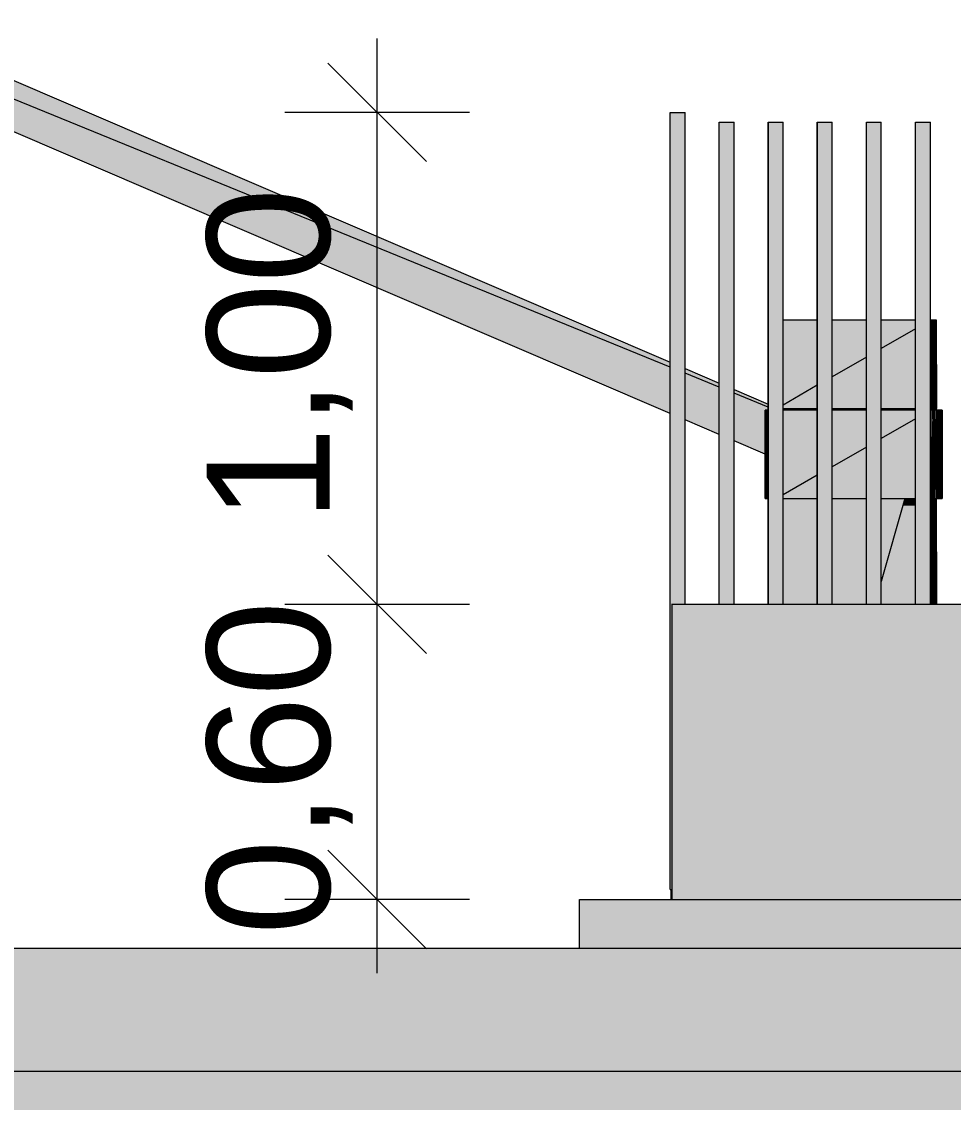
# Model space of a CAD drawing. Header units: millimetres. Extents: x 365175 to 2667127, y -330297 to -162108.
# Drawn here: x 1880862 to 1882757, y -319923 to -317726 of the extents above; entities that cross this region are included whole.
import ezdxf

# ---------------------------------------------------------------- set-up
doc = ezdxf.new("R2010")
doc.units = ezdxf.units.MM
doc.header["$MEASUREMENT"] = 0
doc.linetypes.add('Wipeout_Contour', pattern=[1000, 0, -1000])
for name, color, linetype in [('Cotations - 1_100', 7, 'Continuous'), ('Structure - Murs extérieurs', 7, 'Continuous'), ('TopoAlt', 7, 'Continuous')]:
    doc.layers.add(name, color=color, linetype=linetype)
doc.styles.add('STYLE_GENERE_4', font='')
doc.styles.get('STYLE_GENERE_4').set_extended_font_data('Arial')
doc.dimstyles.new('STYLE_GENERE__4', dxfattribs={"dimtxt": 250, "dimasz": 190, "dimexe": 0.18, "dimexo": 0.0625, "dimgap": 0, "dimtad": 1, "dimlfac": 0.001, "dimzin": 0, "dimdsep": 46, "dimtxsty": 'STYLE_GENERE_4', "dimblk": 'ARROWHEAD_6', "dimblk1": 'ARROWHEAD_6', "dimblk2": 'ARROWHEAD_6', "dimcen": 0.09, "dimse1": 1, "dimse2": 1, "dimclrd": 5, "dimclre": 5, "dimclrt": 5, "dimazin": 0, "dimtfac": 1, "dimtdec": 4, "dimtmove": 2, "dimatfit": 3, "dimfxl": 0, "dimtolj": 1, "dimtzin": 0, "dimarcsym": 0})
doc.dimstyles.new('STYLE_GENERE__5', dxfattribs={"dimtxt": 250, "dimasz": 190, "dimexe": 0.18, "dimexo": 0.0625, "dimgap": 0, "dimtad": 1, "dimlfac": 0.001, "dimzin": 0, "dimdsep": 46, "dimtxsty": 'STYLE_GENERE_4', "dimblk": 'ARROWHEAD_6', "dimblk1": 'ARROWHEAD_6', "dimblk2": 'ARROWHEAD_6', "dimcen": 0.09, "dimse1": 1, "dimse2": 1, "dimclrd": 5, "dimclre": 5, "dimclrt": 5, "dimazin": 0, "dimtfac": 1, "dimtdec": 4, "dimtmove": 0, "dimatfit": 3, "dimfxl": 0, "dimtolj": 1, "dimtzin": 0, "dimarcsym": 0})
pattern_1 = [(0, (1445436.05, -319510.98), (0, 86.60254), [0, -50]), (0, (1445461.05, -319467.68), (0, 86.60254), [0, -50])]

# ---------------------------------------------------------------- blocks, each defined once
blk = doc.blocks.new('Élément de coupe_125_6', base_point=(1445436.1, -319511))
at = {"layer": 'TopoAlt', "linetype": 'Continuous', "lineweight": 0, "true_color": 0x000000}
for points in [[(1882182.5, -319491), (1882182.5, -319511), (1882185.2, -319511), (1882185.2, -318911), (1882184.1, -318911), (1882184.1, -319491)], [(1882182.5, -319491), (1882182.5, -319511), (1882185.2, -319511), (1882185.2, -318911), (1882184.1, -318911), (1882184.1, -319491)], [(1882185.2, -318911), (1882185.2, -319511), (1914672.8, -319511), (1914672.8, -318911)]]:
    blk.add_hatch(color=18, dxfattribs=at).paths.add_polyline_path(points)
at = {"layer": 'TopoAlt', "color": 190, "linetype": 'Continuous', "lineweight": 5, "true_color": 0x8002ff}
for p, q in [((1882185.2, -318911), (1882184.1, -318911)), ((1914672.8, -318911), (1882185.2, -318911)), ((1882185.2, -319511), (1882185.2, -318911)), ((1882182.5, -319491), (1882182.5, -319511))]:
    blk.add_line(p, q, dxfattribs=at)
blk = doc.blocks.new('Élément de coupe_168_6', base_point=(1445436.1, -319511))
at = {"linetype": 'Continuous', "lineweight": 0, "true_color": 0x000000}
for points in [[(1882410.9, -318333), (1882410.9, -318505.8), (1882480.3, -318465.7), (1882480.3, -318333)], [(1882450.8, -318333), (1882410.9, -318333), (1882410.9, -318505.8), (1882450.8, -318482.8)], [(1882580.1, -318333), (1882510.7, -318333), (1882510.7, -318448.2), (1882580.1, -318408.2)], [(1882510.7, -318333), (1882510.7, -318448.2), (1882551.1, -318424.9), (1882551.1, -318333)], [(1882610.4, -318390.7), (1882679.8, -318350.6), (1882679.8, -318333), (1882610.4, -318333)], [(1882610.4, -318390.7), (1882651.5, -318367), (1882651.5, -318333), (1882610.4, -318333)], [(1882710.4, -318333), (1882710.2, -318333), (1882710.2, -318333.1)], [(1882710.2, -318513), (1882710.4, -318513), (1882710.4, -318333), (1882710.2, -318333.1)], [(1882710.4, -318333), (1882710.2, -318333), (1882710.2, -318333.1)], [(1882710.2, -318513), (1882710.4, -318513), (1882710.4, -318333), (1882710.2, -318333.1)], [(1882712, -318333), (1882710.4, -318333), (1882710.4, -318513)], [(1882712, -318333), (1882710.4, -318333), (1882710.4, -318513)], [(1882710.4, -318513), (1882712, -318513), (1882712, -318333)], [(1882710.4, -318513), (1882712, -318513), (1882712, -318333)], [(1882713.5, -318333), (1882712, -318333), (1882712, -318513)], [(1882713.5, -318333), (1882712, -318333), (1882712, -318513)], [(1882712, -318513), (1882713.5, -318513), (1882713.5, -318333)], [(1882712, -318513), (1882713.5, -318513), (1882713.5, -318333)], [(1882715, -318333), (1882713.5, -318333), (1882713.5, -318513)], [(1882715, -318333), (1882713.5, -318333), (1882713.5, -318513)], [(1882713.5, -318513), (1882715, -318513), (1882715, -318333)], [(1882713.5, -318513), (1882715, -318513), (1882715, -318333)], [(1882715, -318333), (1882715, -318513), (1882716.4, -318333)], [(1882715, -318333), (1882715, -318513), (1882716.4, -318333)], [(1882716.4, -318333), (1882715, -318513), (1882716.4, -318513)], [(1882716.4, -318333), (1882715, -318513), (1882716.4, -318513)], [(1882717.7, -318333), (1882716.4, -318333), (1882716.4, -318513)], [(1882717.7, -318333), (1882716.4, -318333), (1882716.4, -318513)], [(1882716.4, -318513), (1882717.7, -318513), (1882717.7, -318333)], [(1882716.4, -318513), (1882717.7, -318513), (1882717.7, -318333)], [(1882718.9, -318333), (1882717.7, -318333), (1882717.7, -318513)], [(1882718.9, -318333), (1882717.7, -318333), (1882717.7, -318513)], [(1882717.7, -318513), (1882718.9, -318513), (1882718.9, -318333)], [(1882717.7, -318513), (1882718.9, -318513), (1882718.9, -318333)], [(1882720, -318333), (1882718.9, -318333), (1882720, -318513)], [(1882720, -318333), (1882718.9, -318333), (1882720, -318513)], [(1882718.9, -318513), (1882720, -318513), (1882718.9, -318333)], [(1882718.9, -318513), (1882720, -318513), (1882718.9, -318333)], [(1882720.8, -318333), (1882720, -318333), (1882720.8, -318513)], [(1882720.8, -318333), (1882720, -318333), (1882720.8, -318513)], [(1882720, -318513), (1882720.8, -318513), (1882720, -318333)], [(1882720, -318513), (1882720.8, -318513), (1882720, -318333)], [(1882721.5, -318333), (1882720.8, -318333), (1882721.5, -318513)], [(1882721.5, -318333), (1882720.8, -318333), (1882721.5, -318513)], [(1882720.8, -318513), (1882721.5, -318513), (1882720.8, -318333)], [(1882720.8, -318513), (1882721.5, -318513), (1882720.8, -318333)], [(1882722, -318513), (1882722, -318333), (1882721.5, -318333)], [(1882722, -318513), (1882722, -318333), (1882721.5, -318333)], [(1882721.5, -318513), (1882722, -318513), (1882721.5, -318333)], [(1882721.5, -318513), (1882722, -318513), (1882721.5, -318333)], [(1882722.3, -318333), (1882722, -318333), (1882722.3, -318513)], [(1882722.3, -318333), (1882722, -318333), (1882722.3, -318513)], [(1882722, -318513), (1882722.3, -318513), (1882722, -318333)], [(1882722, -318513), (1882722.3, -318513), (1882722, -318333)], [(1882722.4, -318333), (1882722.3, -318333), (1882722.4, -318513)], [(1882722.4, -318333), (1882722.3, -318333), (1882722.4, -318513)], [(1882722.4, -318513), (1882722.3, -318333), (1882722.3, -318513)], [(1882722.4, -318513), (1882722.3, -318333), (1882722.3, -318513)], [(1882610.4, -318390.7), (1882610.4, -318513), (1882679.8, -318513), (1882679.8, -318350.6)], [(1882610.4, -318390.7), (1882610.4, -318513), (1882651.5, -318513), (1882651.5, -318367)], [(1882510.7, -318513), (1882580.1, -318513), (1882580.1, -318408.2), (1882510.7, -318448.2)], [(1882510.7, -318448.2), (1882510.7, -318513), (1882551.1, -318513), (1882551.1, -318424.9)], [(1882410.9, -318505.8), (1882410.9, -318513), (1882480.3, -318513), (1882480.3, -318465.7)], [(1882410.9, -318513), (1882450.8, -318513), (1882450.8, -318482.8), (1882410.9, -318505.8)], [(1882410.9, -318513), (1882410.9, -318516), (1882480.3, -318516), (1882480.3, -318513)], [(1882410.9, -318516), (1882450.8, -318516), (1882450.8, -318513), (1882410.9, -318513)], [(1882510.7, -318513), (1882510.7, -318516), (1882580.1, -318516), (1882580.1, -318513)], [(1882510.7, -318516), (1882551.1, -318516), (1882551.1, -318513), (1882510.7, -318513)], [(1882610.4, -318516), (1882679.8, -318516), (1882679.8, -318513), (1882610.4, -318513)], [(1882610.4, -318513), (1882610.4, -318516), (1882651.5, -318516), (1882651.5, -318513)], [(1882710.2, -318513.9), (1882710.4, -318513), (1882710.2, -318513)], [(1882710.4, -318513), (1882710.2, -318513.9), (1882710.2, -318516), (1882710.4, -318516)], [(1882710.2, -318513.9), (1882710.4, -318513), (1882710.2, -318513)], [(1882710.4, -318513), (1882710.2, -318513.9), (1882710.2, -318516), (1882710.4, -318516)], [(1882710.4, -318516), (1882712, -318516), (1882712, -318513), (1882710.4, -318513)], [(1882710.4, -318516), (1882712, -318516), (1882712, -318513), (1882710.4, -318513)], [(1882712, -318516), (1882713.5, -318516), (1882713.5, -318513), (1882712, -318513)], [(1882712, -318516), (1882713.5, -318516), (1882713.5, -318513), (1882712, -318513)], [(1882715, -318513), (1882713.5, -318513), (1882713.5, -318516), (1882715, -318516)], [(1882715, -318513), (1882713.5, -318513), (1882713.5, -318516), (1882715, -318516)], [(1882715, -318513), (1882715, -318516), (1882716.4, -318516), (1882716.4, -318513)], [(1882715, -318513), (1882715, -318516), (1882716.4, -318516), (1882716.4, -318513)], [(1882716.4, -318516), (1882717.7, -318516), (1882717.7, -318513), (1882716.4, -318513)], [(1882716.4, -318516), (1882717.7, -318516), (1882717.7, -318513), (1882716.4, -318513)], [(1882717.7, -318513), (1882717.7, -318516), (1882718.9, -318516), (1882718.9, -318513)], [(1882717.7, -318513), (1882717.7, -318516), (1882718.9, -318516), (1882718.9, -318513)], [(1882718.9, -318513), (1882718.9, -318516), (1882720, -318516), (1882720, -318513)], [(1882718.9, -318513), (1882718.9, -318516), (1882720, -318516), (1882720, -318513)], [(1882720.8, -318513), (1882720, -318513), (1882720, -318516), (1882720.8, -318516)], [(1882720.8, -318513), (1882720, -318513), (1882720, -318516), (1882720.8, -318516)], [(1882721.5, -318513), (1882720.8, -318513), (1882720.8, -318516), (1882721.5, -318516)], [(1882721.5, -318513), (1882720.8, -318513), (1882720.8, -318516), (1882721.5, -318516)], [(1882722, -318513), (1882721.5, -318513), (1882721.5, -318516), (1882722, -318516)], [(1882722, -318513), (1882721.5, -318513), (1882721.5, -318516), (1882722, -318516)], [(1882722.3, -318513), (1882722, -318513), (1882722, -318516), (1882722.3, -318516)], [(1882722.3, -318513), (1882722, -318513), (1882722, -318516), (1882722.3, -318516)], [(1882722.3, -318513), (1882722.3, -318516), (1882722.4, -318516), (1882722.4, -318513)], [(1882722.3, -318513), (1882722.3, -318516), (1882722.4, -318516), (1882722.4, -318513)], [(1882410.9, -318911), (1882480.3, -318911), (1882480.3, -318696), (1882410.9, -318696)], [(1882480.3, -318696), (1882410.9, -318696), (1882410.9, -318911), (1882450.8, -318911), (1882450.8, -318710.6), (1882480.3, -318710.6)], [(1882510.7, -318696), (1882510.7, -318911), (1882580.1, -318911), (1882580.1, -318696)], [(1882510.7, -318911), (1882551.1, -318911), (1882551.1, -318710.6), (1882580.1, -318710.6), (1882580.1, -318696), (1882510.7, -318696)], [(1882658.4, -318696), (1882610.4, -318696), (1882610.4, -318864.9)], [(1882610.4, -318864.9), (1882610.4, -318911), (1882679.8, -318911), (1882679.8, -318696), (1882658.4, -318696)], [(1882610.4, -318864.9), (1882651.5, -318720.5), (1882651.5, -318710.6), (1882654.3, -318710.6), (1882658.4, -318696), (1882610.4, -318696)], [(1882654.3, -318710.6), (1882679.8, -318710.6), (1882679.8, -318696), (1882658.4, -318696)], [(1882710.2, -318911), (1882710.4, -318911), (1882710.4, -318696), (1882710.2, -318696)], [(1882710.2, -318911), (1882710.4, -318911), (1882710.4, -318696), (1882710.2, -318696)], [(1882711.7, -318696), (1882710.4, -318696), (1882710.4, -318911), (1882711.4, -318911)], [(1882711.7, -318696), (1882710.4, -318696), (1882710.4, -318911), (1882711.4, -318911)], [(1882711.4, -318911), (1882712, -318911), (1882712, -318696), (1882711.7, -318696)], [(1882711.4, -318911), (1882712, -318911), (1882712, -318696), (1882711.7, -318696)], [(1882713.3, -318696), (1882712, -318696), (1882712, -318911), (1882713, -318911)], [(1882713.3, -318696), (1882712, -318696), (1882712, -318911), (1882713, -318911)], [(1882713.3, -318696), (1882713, -318911), (1882713.5, -318911), (1882713.5, -318696)], [(1882713.3, -318696), (1882713, -318911), (1882713.5, -318911), (1882713.5, -318696)], [(1882713.5, -318911), (1882714.5, -318911), (1882714.8, -318696), (1882713.5, -318696)], [(1882713.5, -318911), (1882714.5, -318911), (1882714.8, -318696), (1882713.5, -318696)], [(1882714.8, -318696), (1882714.5, -318911), (1882715, -318911), (1882715, -318696)], [(1882714.8, -318696), (1882714.5, -318911), (1882715, -318911), (1882715, -318696)], [(1882715, -318911), (1882715.9, -318911), (1882716.2, -318696), (1882715, -318696)], [(1882715, -318911), (1882715.9, -318911), (1882716.2, -318696), (1882715, -318696)], [(1882715.9, -318911), (1882716.4, -318911), (1882716.4, -318696), (1882716.2, -318696)], [(1882715.9, -318911), (1882716.4, -318911), (1882716.4, -318696), (1882716.2, -318696)], [(1882716.4, -318911), (1882717.3, -318911), (1882717.5, -318696), (1882716.4, -318696)], [(1882716.4, -318911), (1882717.3, -318911), (1882717.5, -318696), (1882716.4, -318696)], [(1882717.3, -318911), (1882717.7, -318911), (1882717.7, -318696), (1882717.5, -318696)], [(1882717.3, -318911), (1882717.7, -318911), (1882717.7, -318696), (1882717.5, -318696)], [(1882717.7, -318911), (1882718.5, -318911), (1882718.7, -318696), (1882717.7, -318696)], [(1882717.7, -318911), (1882718.5, -318911), (1882718.7, -318696), (1882717.7, -318696)], [(1882718.7, -318696), (1882718.5, -318911), (1882718.9, -318911), (1882718.9, -318696)], [(1882718.7, -318696), (1882718.5, -318911), (1882718.9, -318911), (1882718.9, -318696)], [(1882718.9, -318696), (1882718.9, -318911), (1882719.3, -318911), (1882719.1, -318696)], [(1882718.9, -318696), (1882718.9, -318911), (1882719.3, -318911), (1882719.1, -318696)], [(1882719.1, -318696), (1882719.3, -318911), (1882720, -318911), (1882720, -318696)], [(1882719.1, -318696), (1882719.3, -318911), (1882720, -318911), (1882720, -318696)], [(1882720, -318911), (1882720.3, -318911), (1882720.1, -318696), (1882720, -318696)], [(1882720, -318911), (1882720.3, -318911), (1882720.1, -318696), (1882720, -318696)], [(1882720.8, -318696), (1882720.1, -318696), (1882720.3, -318911), (1882720.8, -318911)], [(1882720.8, -318696), (1882720.1, -318696), (1882720.3, -318911), (1882720.8, -318911)], [(1882720.8, -318696), (1882720.8, -318911), (1882721.1, -318911), (1882720.9, -318696)], [(1882720.8, -318696), (1882720.8, -318911), (1882721.1, -318911), (1882720.9, -318696)], [(1882720.9, -318696), (1882721.1, -318911), (1882721.5, -318911), (1882721.5, -318696)], [(1882720.9, -318696), (1882721.1, -318911), (1882721.5, -318911), (1882721.5, -318696)], [(1882721.5, -318911), (1882721.7, -318911), (1882721.6, -318696), (1882721.5, -318696)], [(1882721.5, -318911), (1882721.7, -318911), (1882721.6, -318696), (1882721.5, -318696)], [(1882722, -318696), (1882721.6, -318696), (1882721.7, -318911), (1882722, -318911)], [(1882722, -318696), (1882721.6, -318696), (1882721.7, -318911), (1882722, -318911)], [(1882722, -318696), (1882722, -318911), (1882722.1, -318911), (1882722.1, -318696)], [(1882722, -318696), (1882722, -318911), (1882722.1, -318911), (1882722.1, -318696)], [(1882722.1, -318696), (1882722.1, -318911), (1882722.3, -318911), (1882722.3, -318696)], [(1882722.1, -318696), (1882722.1, -318911), (1882722.3, -318911), (1882722.3, -318696)], [(1882722.3, -318696), (1882722.3, -318911), (1882722.4, -318911), (1882722.3, -318696)], [(1882722.3, -318696), (1882722.3, -318911), (1882722.4, -318911), (1882722.3, -318696)], [(1882722.4, -318696), (1882722.3, -318696), (1882722.4, -318911), (1882722.4, -318911)], [(1882722.4, -318696), (1882722.3, -318696), (1882722.4, -318911), (1882722.4, -318911)], [(1882610.4, -318864.9), (1882610.4, -318911), (1882651.5, -318911), (1882651.5, -318720.5)]]:
    blk.add_hatch(color=18, dxfattribs=at).paths.add_polyline_path(points)
at = {"color": 7, "linetype": 'Continuous', "lineweight": 20}
for p, q in [((1882480.3, -318333), (1882410.9, -318333)), ((1882580.1, -318333), (1882510.7, -318333)), ((1882679.8, -318333), (1882610.4, -318333)), ((1882710.4, -318333), (1882710.2, -318333)), ((1882710.4, -318333), (1882710.2, -318333.1)), ((1882712, -318333), (1882710.4, -318333)), ((1882712, -318333), (1882710.4, -318513)), ((1882710.4, -318333), (1882710.4, -318513)), ((1882713.5, -318333), (1882712, -318333)), ((1882712, -318513), (1882712, -318333)), ((1882713.5, -318333), (1882712, -318513)), ((1882715, -318333), (1882713.5, -318333)), ((1882715, -318333), (1882713.5, -318513)), ((1882713.5, -318513), (1882713.5, -318333)), ((1882716.4, -318333), (1882715, -318333)), ((1882716.4, -318333), (1882715, -318513)), ((1882715, -318513), (1882715, -318333)), ((1882717.7, -318333), (1882716.4, -318333)), ((1882716.4, -318513), (1882716.4, -318333)), ((1882717.7, -318333), (1882716.4, -318513)), ((1882718.9, -318333), (1882717.7, -318333)), ((1882718.9, -318333), (1882717.7, -318513)), ((1882717.7, -318513), (1882717.7, -318333)), ((1882720, -318333), (1882718.9, -318333)), ((1882718.9, -318333), (1882720, -318513)), ((1882718.9, -318513), (1882718.9, -318333)), ((1882720.8, -318333), (1882720, -318333)), ((1882720, -318333), (1882720.8, -318513)), ((1882720, -318513), (1882720, -318333)), ((1882721.5, -318333), (1882720.8, -318333)), ((1882720.8, -318333), (1882721.5, -318513)), ((1882720.8, -318513), (1882720.8, -318333)), ((1882721.5, -318513), (1882721.5, -318333)), ((1882722, -318333), (1882721.5, -318333)), ((1882721.5, -318333), (1882722, -318513)), ((1882722.3, -318333), (1882722, -318333)), ((1882722, -318513), (1882722, -318333)), ((1882722, -318333), (1882722.3, -318513)), ((1882722.4, -318333), (1882722.3, -318333)), ((1882722.3, -318333), (1882722.4, -318513)), ((1882722.3, -318513), (1882722.3, -318333)), ((1882722.4, -318513), (1882722.4, -318333)), ((1882679.8, -318350.6), (1882610.4, -318390.7)), ((1882580.1, -318408.2), (1882510.7, -318448.2)), ((1882480.3, -318465.7), (1882410.9, -318505.8)), ((1882410.9, -318513), (1882480.3, -318513)), ((1882510.7, -318513), (1882580.1, -318513)), ((1882610.4, -318513), (1882679.8, -318513)), ((1882710.2, -318513), (1882710.4, -318513)), ((1882710.4, -318513), (1882710.2, -318513.9)), ((1882710.4, -318513), (1882712, -318513)), ((1882710.4, -318513), (1882710.4, -318516)), ((1882712, -318513), (1882712, -318516)), ((1882712, -318513), (1882713.5, -318513)), ((1882713.5, -318513), (1882713.5, -318516)), ((1882713.5, -318513), (1882715, -318513)), ((1882715, -318513), (1882716.4, -318513)), ((1882715, -318513), (1882715, -318516)), ((1882716.4, -318513), (1882717.7, -318513)), ((1882716.4, -318513), (1882716.4, -318516)), ((1882717.7, -318513), (1882718.9, -318513)), ((1882717.7, -318513), (1882717.7, -318516)), ((1882718.9, -318513), (1882720, -318513)), ((1882718.9, -318513), (1882718.9, -318516)), ((1882720, -318516), (1882720, -318513)), ((1882720, -318513), (1882720.8, -318513)), ((1882720.8, -318516), (1882720.8, -318513)), ((1882720.8, -318513), (1882721.5, -318513)), ((1882721.5, -318516), (1882721.5, -318513)), ((1882721.5, -318513), (1882722, -318513)), ((1882722, -318516), (1882722, -318513)), ((1882722, -318513), (1882722.3, -318513)), ((1882722.3, -318516), (1882722.3, -318513)), ((1882722.3, -318513), (1882722.4, -318513)), ((1882722.4, -318516), (1882722.4, -318513)), ((1882658.4, -318696), (1882610.4, -318864.9)), ((1882710.4, -318696), (1882710.4, -318911)), ((1882711.7, -318696), (1882711.4, -318911)), ((1882712, -318911), (1882712, -318696)), ((1882713.3, -318696), (1882713, -318911)), ((1882713.5, -318911), (1882713.5, -318696)), ((1882714.8, -318696), (1882714.5, -318911)), ((1882715, -318911), (1882715, -318696)), ((1882716.2, -318696), (1882715.9, -318911)), ((1882716.4, -318911), (1882716.4, -318696)), ((1882717.5, -318696), (1882717.3, -318911)), ((1882717.7, -318911), (1882717.7, -318696)), ((1882718.7, -318696), (1882718.5, -318911)), ((1882718.9, -318911), (1882718.9, -318696)), ((1882719.1, -318696), (1882719.3, -318911)), ((1882720, -318911), (1882720, -318696)), ((1882720.1, -318696), (1882720.3, -318911)), ((1882720.8, -318911), (1882720.8, -318696)), ((1882720.9, -318696), (1882721.1, -318911)), ((1882721.5, -318911), (1882721.5, -318696)), ((1882721.6, -318696), (1882721.7, -318911)), ((1882722, -318911), (1882722, -318696)), ((1882722.1, -318696), (1882722.1, -318911)), ((1882722.3, -318696), (1882722.4, -318911)), ((1882722.3, -318911), (1882722.3, -318696)), ((1882722.4, -318911), (1882722.4, -318696))]:
    blk.add_line(p, q, dxfattribs=at)
blk = doc.blocks.new('Élément de coupe_169_6', base_point=(1445436.1, -319511))
at = {"linetype": 'Continuous', "lineweight": 0, "true_color": 0x000000}
for points in [[(1882374.4, -318516), (1882374.6, -318696), (1882374.6, -318516)], [(1882374.4, -318516), (1882374.6, -318696), (1882374.6, -318516)], [(1882374.4, -318696), (1882374.6, -318696), (1882374.4, -318516)], [(1882374.4, -318696), (1882374.6, -318696), (1882374.4, -318516)], [(1882375.2, -318696), (1882375.2, -318516), (1882374.6, -318516)], [(1882375.2, -318696), (1882375.2, -318516), (1882374.6, -318516)], [(1882374.6, -318696), (1882375.2, -318696), (1882374.6, -318516)], [(1882374.6, -318696), (1882375.2, -318696), (1882374.6, -318516)], [(1882375.2, -318696), (1882376.2, -318696), (1882375.2, -318516)], [(1882375.2, -318696), (1882376.2, -318696), (1882375.2, -318516)], [(1882376.2, -318696), (1882376.2, -318516), (1882375.2, -318516)], [(1882376.2, -318696), (1882376.2, -318516), (1882375.2, -318516)], [(1882377.6, -318696), (1882377.6, -318516), (1882376.2, -318516)], [(1882377.6, -318696), (1882377.6, -318516), (1882376.2, -318516)], [(1882376.2, -318696), (1882377.6, -318696), (1882376.2, -318516)], [(1882376.2, -318696), (1882377.6, -318696), (1882376.2, -318516)], [(1882379.4, -318696), (1882379.4, -318516), (1882377.6, -318516)], [(1882379.4, -318696), (1882379.4, -318516), (1882377.6, -318516)], [(1882377.6, -318516), (1882377.6, -318696), (1882379.4, -318696)], [(1882377.6, -318516), (1882377.6, -318696), (1882379.4, -318696)], [(1882379.4, -318696), (1882380.6, -318696), (1882380.6, -318620.7), (1882379.4, -318516)], [(1882380.6, -318516), (1882379.4, -318516), (1882380.6, -318620.7)], [(1882410.9, -318516), (1882410.9, -318688.6), (1882480.3, -318648.6), (1882480.3, -318516)], [(1882410.9, -318516), (1882410.9, -318688.6), (1882459.2, -318660.8), (1882459.2, -318516)], [(1882580.1, -318516), (1882510.7, -318516), (1882510.7, -318631.2), (1882580.1, -318591.2)], [(1882510.7, -318516), (1882510.7, -318631.2), (1882559.5, -318603), (1882559.5, -318516)], [(1882610.4, -318573.8), (1882679.8, -318533.8), (1882679.8, -318516), (1882610.4, -318516)], [(1882610.4, -318573.8), (1882659.9, -318545.3), (1882659.9, -318516), (1882610.4, -318516)], [(1882710.2, -318516), (1882710.2, -318516.4), (1882710.8, -318516)], [(1882710.2, -318696), (1882710.8, -318696), (1882710.8, -318516), (1882710.2, -318516.4)], [(1882710.2, -318516), (1882710.2, -318516.4), (1882710.8, -318516)], [(1882710.2, -318696), (1882710.8, -318696), (1882710.8, -318516), (1882710.2, -318516.4)], [(1882710.8, -318516), (1882710.8, -318696), (1882713.6, -318516)], [(1882710.8, -318516), (1882710.8, -318696), (1882713.6, -318516)], [(1882710.8, -318696), (1882713.6, -318696), (1882713.6, -318516)], [(1882710.8, -318696), (1882713.6, -318696), (1882713.6, -318516)], [(1882713.6, -318696), (1882716.7, -318516), (1882713.6, -318516)], [(1882713.6, -318696), (1882716.7, -318516), (1882713.6, -318516)], [(1882713.6, -318696), (1882716.7, -318696), (1882716.7, -318516)], [(1882713.6, -318696), (1882716.7, -318696), (1882716.7, -318516)], [(1882716.7, -318516), (1882716.7, -318696), (1882719.6, -318516)], [(1882716.7, -318516), (1882716.7, -318696), (1882719.6, -318516)], [(1882719.6, -318696), (1882719.6, -318516), (1882716.7, -318696)], [(1882719.6, -318696), (1882719.6, -318516), (1882716.7, -318696)], [(1882719.6, -318516), (1882719.6, -318696), (1882722.4, -318516)], [(1882719.6, -318516), (1882719.6, -318696), (1882722.4, -318516)], [(1882722.4, -318696), (1882722.4, -318516), (1882719.6, -318696)], [(1882722.4, -318696), (1882722.4, -318516), (1882719.6, -318696)], [(1882722.4, -318696), (1882725.1, -318696), (1882725.1, -318516)], [(1882722.4, -318696), (1882725.1, -318696), (1882725.1, -318516)], [(1882725.1, -318516), (1882722.4, -318516), (1882722.4, -318696)], [(1882725.1, -318516), (1882722.4, -318516), (1882722.4, -318696)], [(1882725.1, -318696), (1882727.4, -318516), (1882725.1, -318516)], [(1882725.1, -318696), (1882727.4, -318516), (1882725.1, -318516)], [(1882725.1, -318696), (1882727.4, -318696), (1882727.4, -318516)], [(1882725.1, -318696), (1882727.4, -318696), (1882727.4, -318516)], [(1882727.4, -318696), (1882729.5, -318696), (1882727.4, -318516)], [(1882727.4, -318696), (1882729.5, -318696), (1882727.4, -318516)], [(1882727.4, -318516), (1882729.5, -318696), (1882729.5, -318516)], [(1882727.4, -318516), (1882729.5, -318696), (1882729.5, -318516)], [(1882729.5, -318516), (1882731.2, -318696), (1882731.2, -318516)], [(1882729.5, -318516), (1882731.2, -318696), (1882731.2, -318516)], [(1882731.2, -318696), (1882729.5, -318516), (1882729.5, -318696)], [(1882731.2, -318696), (1882729.5, -318516), (1882729.5, -318696)], [(1882731.2, -318516), (1882732.6, -318696), (1882732.6, -318516)], [(1882731.2, -318516), (1882732.6, -318696), (1882732.6, -318516)], [(1882732.6, -318696), (1882731.2, -318516), (1882731.2, -318696)], [(1882732.6, -318696), (1882731.2, -318516), (1882731.2, -318696)], [(1882733.6, -318696), (1882733.6, -318516), (1882732.6, -318516)], [(1882733.6, -318696), (1882733.6, -318516), (1882732.6, -318516)], [(1882732.6, -318696), (1882733.6, -318696), (1882732.6, -318516)], [(1882732.6, -318696), (1882733.6, -318696), (1882732.6, -318516)], [(1882733.6, -318696), (1882734.2, -318696), (1882733.6, -318516)], [(1882733.6, -318696), (1882734.2, -318696), (1882733.6, -318516)], [(1882734.2, -318696), (1882734.2, -318516), (1882733.6, -318516)], [(1882734.2, -318696), (1882734.2, -318516), (1882733.6, -318516)], [(1882734.2, -318516), (1882734.2, -318696), (1882734.4, -318696)], [(1882734.2, -318516), (1882734.2, -318696), (1882734.4, -318696)], [(1882734.4, -318516), (1882734.2, -318516), (1882734.4, -318696)], [(1882734.4, -318516), (1882734.2, -318516), (1882734.4, -318696)], [(1882610.4, -318696), (1882679.8, -318696), (1882679.8, -318533.8), (1882610.4, -318573.8)], [(1882610.4, -318696), (1882659.9, -318696), (1882659.9, -318545.3), (1882610.4, -318573.8)], [(1882510.7, -318696), (1882580.1, -318696), (1882580.1, -318591.2), (1882510.7, -318631.2)], [(1882559.5, -318603), (1882510.7, -318631.2), (1882510.7, -318696), (1882559.5, -318696)], [(1882410.9, -318688.6), (1882410.9, -318696), (1882480.3, -318696), (1882480.3, -318648.6)], [(1882410.9, -318688.6), (1882410.9, -318696), (1882459.2, -318696), (1882459.2, -318660.8)]]:
    blk.add_hatch(color=18, dxfattribs=at).paths.add_polyline_path(points)
at = {"color": 7, "linetype": 'Continuous', "lineweight": 20}
for p, q in [((1882374.6, -318696), (1882374.4, -318516)), ((1882374.4, -318516), (1882374.4, -318696)), ((1882374.6, -318516), (1882374.4, -318516)), ((1882374.6, -318516), (1882374.6, -318696)), ((1882375.2, -318696), (1882374.6, -318516)), ((1882375.2, -318516), (1882374.6, -318516)), ((1882375.2, -318516), (1882375.2, -318696)), ((1882376.2, -318696), (1882375.2, -318516)), ((1882376.2, -318516), (1882375.2, -318516)), ((1882376.2, -318516), (1882376.2, -318696)), ((1882377.6, -318696), (1882376.2, -318516)), ((1882377.6, -318516), (1882376.2, -318516)), ((1882377.6, -318516), (1882377.6, -318696)), ((1882379.4, -318696), (1882377.6, -318516)), ((1882379.4, -318516), (1882377.6, -318516)), ((1882379.4, -318516), (1882379.4, -318696)), ((1882380.6, -318620.7), (1882379.4, -318516)), ((1882380.6, -318516), (1882379.4, -318516)), ((1882480.3, -318516), (1882410.9, -318516)), ((1882580.1, -318516), (1882510.7, -318516)), ((1882679.8, -318516), (1882610.4, -318516)), ((1882710.8, -318516), (1882710.2, -318516)), ((1882710.8, -318516), (1882710.2, -318516.4)), ((1882710.8, -318696), (1882710.8, -318516)), ((1882713.6, -318516), (1882710.8, -318696)), ((1882713.6, -318516), (1882710.8, -318516)), ((1882716.7, -318516), (1882713.6, -318696)), ((1882713.6, -318696), (1882713.6, -318516)), ((1882713.6, -318516), (1882716.7, -318516)), ((1882716.7, -318516), (1882716.7, -318696)), ((1882719.6, -318516), (1882716.7, -318516)), ((1882719.6, -318516), (1882716.7, -318696)), ((1882719.6, -318516), (1882719.6, -318696)), ((1882722.4, -318516), (1882719.6, -318516)), ((1882722.4, -318516), (1882719.6, -318696)), ((1882725.1, -318516), (1882722.4, -318516)), ((1882725.1, -318516), (1882722.4, -318696)), ((1882722.4, -318516), (1882722.4, -318696)), ((1882727.4, -318516), (1882725.1, -318696)), ((1882725.1, -318696), (1882725.1, -318516)), ((1882727.4, -318516), (1882725.1, -318516)), ((1882727.4, -318516), (1882729.5, -318696)), ((1882727.4, -318516), (1882727.4, -318696)), ((1882729.5, -318516), (1882727.4, -318516)), ((1882729.5, -318516), (1882731.2, -318696)), ((1882729.5, -318516), (1882729.5, -318696)), ((1882731.2, -318516), (1882729.5, -318516)), ((1882732.6, -318516), (1882731.2, -318516)), ((1882731.2, -318516), (1882732.6, -318696)), ((1882731.2, -318516), (1882731.2, -318696)), ((1882733.6, -318516), (1882732.6, -318516)), ((1882732.6, -318516), (1882733.6, -318696)), ((1882732.6, -318516), (1882732.6, -318696)), ((1882733.6, -318516), (1882734.2, -318696)), ((1882733.6, -318516), (1882733.6, -318696)), ((1882734.2, -318516), (1882733.6, -318516)), ((1882734.2, -318516), (1882734.4, -318696)), ((1882734.2, -318516), (1882734.2, -318696)), ((1882734.4, -318516), (1882734.2, -318516)), ((1882734.4, -318516), (1882734.4, -318696)), ((1882679.8, -318533.8), (1882610.4, -318573.8)), ((1882580.1, -318591.2), (1882510.7, -318631.2)), ((1882480.3, -318648.6), (1882410.9, -318688.6)), ((1882374.4, -318696), (1882374.6, -318696)), ((1882374.6, -318696), (1882375.2, -318696)), ((1882375.2, -318696), (1882376.2, -318696)), ((1882376.2, -318696), (1882377.6, -318696)), ((1882377.6, -318696), (1882379.4, -318696)), ((1882379.4, -318696), (1882380.6, -318696)), ((1882410.9, -318696), (1882480.3, -318696)), ((1882510.7, -318696), (1882580.1, -318696)), ((1882610.4, -318696), (1882679.8, -318696)), ((1882710.2, -318696), (1882710.8, -318696)), ((1882713.6, -318696), (1882710.8, -318696)), ((1882716.7, -318696), (1882713.6, -318696)), ((1882716.7, -318696), (1882719.6, -318696)), ((1882719.6, -318696), (1882722.4, -318696)), ((1882722.4, -318696), (1882725.1, -318696)), ((1882725.1, -318696), (1882727.4, -318696)), ((1882727.4, -318696), (1882729.5, -318696)), ((1882729.5, -318696), (1882731.2, -318696)), ((1882731.2, -318696), (1882732.6, -318696)), ((1882732.6, -318696), (1882733.6, -318696)), ((1882733.6, -318696), (1882734.2, -318696)), ((1882734.2, -318696), (1882734.4, -318696))]:
    blk.add_line(p, q, dxfattribs=at)
blk = doc.blocks.new('Élément de coupe_170_6', base_point=(1445436.1, -319511))
at = {"linetype": 'Continuous', "lineweight": 0, "true_color": 0x000000}
for points in [[(1877613.8, -316460.9), (1877576, -316549.2), (1882181.1, -318428.7), (1882181.1, -318418.5)], [(1878465.2, -316912.1), (1878444, -316921.2), (1882181.1, -318522.9), (1882181.1, -318428.7)], [(1882211.4, -318441.1), (1882280.8, -318469.5), (1882280.8, -318461.2), (1882211.4, -318431.4)], [(1882211.4, -318535.9), (1882280.8, -318565.7), (1882280.8, -318469.5), (1882211.4, -318441.1)], [(1882311.1, -318474.2), (1882311.1, -318481.8), (1882380.6, -318510.2), (1882380.6, -318504)], [(1882311.1, -318474.2), (1882311.1, -318481.8), (1882380.6, -318510.2), (1882380.6, -318504)], [(1882380.6, -318510.2), (1882311.1, -318481.8), (1882311.1, -318578.7), (1882374.4, -318605.8), (1882374.4, -318516), (1882380.6, -318516)], [(1882380.6, -318510.2), (1882311.1, -318481.8), (1882311.1, -318578.7), (1882374.4, -318605.8), (1882374.4, -318516), (1882380.6, -318516)], [(1882258.5, -318556.1), (1882280.8, -318565.7), (1882280.8, -318517.1)]]:
    blk.add_hatch(color=18, dxfattribs=at).paths.add_polyline_path(points)
at = {"color": 7, "linetype": 'Continuous', "lineweight": 20}
for p, q in [((1882181.1, -318428.7), (1877576, -316549.2)), ((1878565.9, -316869), (1882181.1, -318418.5)), ((1882181.1, -318522.9), (1878444, -316921.2)), ((1882211.4, -318431.4), (1882280.8, -318461.2)), ((1882280.8, -318469.5), (1882211.4, -318441.1)), ((1882311.1, -318474.2), (1882380.6, -318504)), ((1882380.6, -318510.2), (1882311.1, -318481.8)), ((1882280.8, -318565.7), (1882211.4, -318535.9)), ((1882374.4, -318605.8), (1882311.1, -318578.7))]:
    blk.add_line(p, q, dxfattribs=at)
blk = doc.blocks.new('Élément de coupe_173_6', base_point=(1445436.1, -319511))
at = {"layer": 'Structure - Murs extérieurs', "linetype": 'Continuous', "lineweight": 0, "true_color": 0x000000}
for points in [[(1881996.9, -319611), (1882007.6, -319611), (1882007.6, -319511), (1881996.9, -319511)], [(1881996.9, -319611), (1882007.6, -319611), (1882007.6, -319511), (1881996.9, -319511)], [(1882007.6, -319511), (1882007.6, -319611), (1882028.9, -319611), (1882028.9, -319511)], [(1882007.6, -319511), (1882007.6, -319611), (1882028.9, -319611), (1882028.9, -319511)], [(1882028.9, -319511), (1882028.9, -319611), (1882060.8, -319611), (1882060.8, -319511)], [(1882028.9, -319511), (1882028.9, -319611), (1882060.8, -319611), (1882060.8, -319511)], [(1882060.8, -319511), (1882060.8, -319611), (1882103.1, -319611), (1882103.1, -319511)], [(1882060.8, -319511), (1882060.8, -319611), (1882103.1, -319611), (1882103.1, -319511)], [(1882103.1, -319511), (1882103.1, -319611), (1882155.5, -319611), (1882155.5, -319511)], [(1882103.1, -319511), (1882103.1, -319611), (1882155.5, -319611), (1882155.5, -319511)], [(1882155.5, -319511), (1882155.5, -319611), (1882217.8, -319611), (1882217.8, -319511)], [(1882155.5, -319511), (1882155.5, -319611), (1882217.8, -319611), (1882217.8, -319511)], [(1882217.8, -319511), (1882217.8, -319611), (1882289.7, -319611), (1882289.7, -319511)], [(1882217.8, -319511), (1882217.8, -319611), (1882289.7, -319611), (1882289.7, -319511)], [(1882289.7, -319511), (1882289.7, -319611), (1882370.8, -319611), (1882370.8, -319511)], [(1882289.7, -319511), (1882289.7, -319611), (1882370.8, -319611), (1882370.8, -319511)], [(1882370.8, -319611), (1882460.7, -319611), (1882460.7, -319511), (1882370.8, -319511)], [(1882460.7, -319511), (1882460.7, -319611), (1882558.9, -319611), (1882558.9, -319511)], [(1882558.9, -319511), (1882558.9, -319611), (1882665, -319611), (1882665, -319511)], [(1882665, -319511), (1882665, -319611), (1882778.4, -319611), (1882778.4, -319511)], [(1882778.4, -319511), (1882778.4, -319611), (1882898.4, -319611), (1882898.4, -319511)], [(1882898.4, -319511), (1882898.4, -319611), (1883024.6, -319611), (1883024.6, -319511)], [(1883024.6, -319511), (1883024.6, -319611), (1883156.3, -319611), (1883156.3, -319511)], [(1883156.3, -319511), (1883156.3, -319611), (1883292.7, -319611), (1883292.7, -319511)], [(1883292.7, -319511), (1883292.7, -319611), (1883433.3, -319611), (1883433.3, -319511)], [(1883433.3, -319511), (1883433.3, -319611), (1883577.2, -319611), (1883577.2, -319511)], [(1883577.2, -319511), (1883577.2, -319611), (1883723.8, -319611), (1883723.8, -319511)], [(1883723.8, -319511), (1883723.8, -319611), (1883872.3, -319611), (1883872.3, -319511)], [(1883872.3, -319511), (1883872.3, -319611), (1884021.9, -319611), (1884021.9, -319511)], [(1884021.9, -319511), (1884021.9, -319611), (1884108.2, -319611), (1884108.2, -319511)], [(1884108.2, -319511), (1884108.2, -319611), (1884171.9, -319611), (1884171.9, -319511)], [(1884171.9, -319611), (1884176.7, -319611), (1884176.7, -319511), (1884171.9, -319511)]]:
    blk.add_hatch(color=18, dxfattribs=at).paths.add_polyline_path(points)
at = {"layer": 'Structure - Murs extérieurs', "color": 7, "linetype": 'Continuous', "lineweight": 5}
for p, q in [((1881996.9, -319511), (1882007.6, -319511)), ((1881996.9, -319611), (1881996.9, -319511)), ((1882007.6, -319511), (1882028.9, -319511)), ((1882028.9, -319511), (1882060.8, -319511)), ((1882060.8, -319511), (1882103.1, -319511)), ((1882103.1, -319511), (1882155.5, -319511)), ((1882155.5, -319511), (1882217.8, -319511)), ((1882217.8, -319511), (1882289.7, -319511)), ((1882289.7, -319511), (1882370.8, -319511)), ((1882370.8, -319511), (1882460.7, -319511)), ((1882460.7, -319511), (1882558.9, -319511)), ((1882558.9, -319511), (1882665, -319511)), ((1882665, -319511), (1882778.4, -319511)), ((1882778.4, -319511), (1882898.4, -319511)), ((1882898.4, -319511), (1883024.6, -319511)), ((1883024.6, -319511), (1883156.3, -319511)), ((1883156.3, -319511), (1883292.7, -319511)), ((1883292.7, -319511), (1883433.3, -319511)), ((1883433.3, -319511), (1883577.2, -319511)), ((1883577.2, -319511), (1883723.8, -319511)), ((1883723.8, -319511), (1883872.3, -319511)), ((1883872.3, -319511), (1884021.9, -319511)), ((1884021.9, -319511), (1884108.2, -319511)), ((1884108.2, -319511), (1884171.9, -319511)), ((1884171.9, -319511), (1884176.7, -319511))]:
    blk.add_line(p, q, dxfattribs=at)
blk = doc.blocks.new('Élément de coupe_176_6', base_point=(1445436.1, -319511))
at = {"linetype": 'Continuous', "lineweight": 0, "true_color": 0x000000}
for points in [[(1882280.8, -317931), (1882280.8, -318911), (1882281.1, -318911), (1882281.1, -317931)], [(1882280.8, -317931), (1882280.8, -318911), (1882281.1, -318911), (1882281.1, -317931)], [(1882281.1, -317931), (1882281.1, -318911), (1882311.1, -318911), (1882311.1, -317931)]]:
    blk.add_hatch(color=18, dxfattribs=at).paths.add_polyline_path(points)
at = {"color": 18, "linetype": 'Continuous', "lineweight": 5, "true_color": 0x330000}
for p, q in [((1882280.8, -317931), (1882281.1, -317931)), ((1882280.8, -318911), (1882280.8, -317931)), ((1882281.1, -317931), (1882311.1, -317931)), ((1882281.1, -318911), (1882281.1, -317931)), ((1882311.1, -318911), (1882311.1, -317931))]:
    blk.add_line(p, q, dxfattribs=at)
blk = doc.blocks.new('Élément de coupe_177_6', base_point=(1445436.1, -319511))
at = {"linetype": 'Continuous', "lineweight": 0, "true_color": 0x000000}
for points in [[(1882380.6, -317931), (1882380.6, -318911), (1882380.9, -318911), (1882380.9, -317931)], [(1882380.6, -317931), (1882380.6, -318911), (1882380.9, -318911), (1882380.9, -317931)], [(1882380.9, -317931), (1882380.9, -318911), (1882410.9, -318911), (1882410.9, -317931)]]:
    blk.add_hatch(color=18, dxfattribs=at).paths.add_polyline_path(points)
at = {"color": 18, "linetype": 'Continuous', "lineweight": 5, "true_color": 0x330000}
for p, q in [((1882380.6, -317931), (1882380.9, -317931)), ((1882380.6, -318911), (1882380.6, -317931)), ((1882380.9, -317931), (1882410.9, -317931)), ((1882380.9, -318911), (1882380.9, -317931)), ((1882410.9, -318911), (1882410.9, -317931))]:
    blk.add_line(p, q, dxfattribs=at)
blk = doc.blocks.new('Élément de coupe_178_6', base_point=(1445436.1, -319511))
at = {"linetype": 'Continuous', "lineweight": 0, "true_color": 0x000000}
for points in [[(1882480.3, -318911), (1882480.7, -318911), (1882480.7, -317931), (1882480.3, -317931)], [(1882480.3, -318911), (1882480.7, -318911), (1882480.7, -317931), (1882480.3, -317931)], [(1882480.7, -317931), (1882480.7, -318911), (1882510.7, -318911), (1882510.7, -317931)]]:
    blk.add_hatch(color=18, dxfattribs=at).paths.add_polyline_path(points)
at = {"color": 18, "linetype": 'Continuous', "lineweight": 5, "true_color": 0x330000}
for p, q in [((1882480.3, -317931), (1882480.7, -317931)), ((1882480.3, -318911), (1882480.3, -317931)), ((1882480.7, -317931), (1882510.7, -317931)), ((1882480.7, -318911), (1882480.7, -317931)), ((1882510.7, -318911), (1882510.7, -317931))]:
    blk.add_line(p, q, dxfattribs=at)
blk = doc.blocks.new('Élément de coupe_179_6', base_point=(1445436.1, -319511))
at = {"linetype": 'Continuous', "lineweight": 0, "true_color": 0x000000}
for points in [[(1882580.1, -318911), (1882580.4, -318911), (1882580.4, -317931), (1882580.1, -317931)], [(1882580.1, -318911), (1882580.4, -318911), (1882580.4, -317931), (1882580.1, -317931)], [(1882580.4, -317931), (1882580.4, -318911), (1882610.4, -318911), (1882610.4, -317931)]]:
    blk.add_hatch(color=18, dxfattribs=at).paths.add_polyline_path(points)
at = {"color": 18, "linetype": 'Continuous', "lineweight": 5, "true_color": 0x330000}
for p, q in [((1882580.1, -317931), (1882580.4, -317931)), ((1882580.1, -318911), (1882580.1, -317931)), ((1882580.4, -317931), (1882610.4, -317931)), ((1882580.4, -318911), (1882580.4, -317931)), ((1882610.4, -318911), (1882610.4, -317931))]:
    blk.add_line(p, q, dxfattribs=at)
blk = doc.blocks.new('Élément de coupe_180_6', base_point=(1445436.1, -319511))
at = {"linetype": 'Continuous', "lineweight": 0, "true_color": 0x000000}
for points in [[(1882679.8, -318911), (1882680.2, -318911), (1882680.2, -317931), (1882679.8, -317931)], [(1882679.8, -318911), (1882680.2, -318911), (1882680.2, -317931), (1882679.8, -317931)], [(1882680.2, -317931), (1882680.2, -318911), (1882710.2, -318911), (1882710.2, -317931)]]:
    blk.add_hatch(color=18, dxfattribs=at).paths.add_polyline_path(points)
at = {"color": 18, "linetype": 'Continuous', "lineweight": 5, "true_color": 0x330000}
for p, q in [((1882679.8, -317931), (1882680.2, -317931)), ((1882679.8, -318911), (1882679.8, -317931)), ((1882680.2, -317931), (1882710.2, -317931)), ((1882680.2, -318911), (1882680.2, -317931)), ((1882710.2, -318911), (1882710.2, -317931))]:
    blk.add_line(p, q, dxfattribs=at)
blk = doc.blocks.new('Élément de coupe_486_6', base_point=(1445436.1, -319511))
at = {"linetype": 'Continuous', "lineweight": 0, "true_color": 0x000000}
for points in [[(1882181.1, -319491), (1882181.4, -319491), (1882181.4, -317911), (1882181.1, -317911)], [(1882181.1, -319491), (1882181.4, -319491), (1882181.4, -317911), (1882181.1, -317911)], [(1882181.4, -317911), (1882181.4, -319491), (1882184.1, -319491), (1882184.1, -318911), (1882185.2, -318911), (1882211.4, -318911), (1882211.4, -317911)], [(1882181.4, -319491), (1882184.1, -319491), (1882184.1, -318911), (1882181.4, -318915.8)]]:
    blk.add_hatch(color=18, dxfattribs=at).paths.add_polyline_path(points)
at = {"color": 18, "linetype": 'Continuous', "lineweight": 5, "true_color": 0x330000}
for p, q in [((1882181.1, -317911), (1882181.4, -317911)), ((1882181.1, -319491), (1882181.1, -317911)), ((1882181.4, -317911), (1882211.4, -317911)), ((1882181.4, -319491), (1882181.4, -317911)), ((1882211.4, -318911), (1882211.4, -317911)), ((1882181.1, -319491), (1882181.4, -319491)), ((1882181.4, -319491), (1882184.1, -319491))]:
    blk.add_line(p, q, dxfattribs=at)
blk = doc.blocks.new('Élément de coupe_498_6', base_point=(1445436.1, -319511))
at = {"color": 254, "linetype": 'Wipeout_Contour', "lineweight": 0, "ltscale": 7587371.777575616}
blk.add_wipeout([(1805984, -319861), (1933356.4, -319861), (1933356.4, -319611), (1805984, -319611)], dxfattribs=at)
at = {"linetype": 'Continuous', "lineweight": 5, "true_color": 0x00e7c4}
h = blk.add_hatch(dxfattribs=at)
h.set_pattern_fill('Plâtre_0006', color=120, style=0, pattern_type=2)
h.set_pattern_definition(pattern_1)
h.paths.add_polyline_path([(1805984, -319861), (1933356.4, -319861), (1933356.4, -319611), (1805984, -319611)])
at = {"color": 7, "linetype": 'Continuous', "lineweight": 5}
for p, q in [((1933356.4, -319611), (1805984, -319611)), ((1933356.4, -319861), (1805984, -319861))]:
    blk.add_line(p, q, dxfattribs=at)
blk = doc.blocks.new('*D1015', base_point=(1445436.1, -319511))
at = {"layer": 'Cotations - 1_100', "color": 5, "linetype": 'Continuous', "lineweight": 5}
for p, q in [((1881485.3, -318811), (1881685.3, -319011)), ((1881772.8, -318911), (1881397.8, -318911)), ((1881585.3, -319511), (1881585.3, -318911)), ((1881485.3, -319411), (1881685.3, -319611)), ((1881772.8, -319511), (1881397.8, -319511)), ((1881585.3, -319661), (1881585.3, -319511))]:
    blk.add_line(p, q, dxfattribs=at)
at = {"layer": 'Cotations - 1_100', "color": 5, "lineweight": 5, "insert": (1881535.3, -319583.3), "char_height": 250, "attachment_point": 7, "rotation": 90, "style": 'STYLE_GENERE_4'}
blk.add_mtext('\\A1;{\\pql;\\fArial|b0|i0|c0|p38;0,60}', dxfattribs=at)
blk = doc.blocks.new('ARROWHEAD_6')
at = {"color": 0, "linetype": 'Continuous', "lineweight": 0}
for p, q in [((-0.5, -0.5), (0.5, 0.5)), ((0, 0), (-1, 0))]:
    blk.add_line(p, q, dxfattribs=at)
blk = doc.blocks.new('*D1016', base_point=(1445436.1, -319511))
at = {"layer": 'Cotations - 1_100', "color": 5, "linetype": 'Continuous', "lineweight": 5}
for p, q in [((1881585.3, -317911), (1881585.3, -317761)), ((1881685.3, -318011), (1881485.3, -317811)), ((1881772.8, -317911), (1881397.8, -317911)), ((1881585.3, -318911), (1881585.3, -317911)), ((1881485.3, -318811), (1881685.3, -319011)), ((1881772.8, -318911), (1881397.8, -318911))]:
    blk.add_line(p, q, dxfattribs=at)
at = {"layer": 'Cotations - 1_100', "color": 5, "lineweight": 5, "insert": (1881535.3, -318743.6), "char_height": 250, "attachment_point": 7, "rotation": 90, "style": 'STYLE_GENERE_4'}
blk.add_mtext('\\A1;{\\pql;\\fArial|b0|i0|c0|p38;1,00}', dxfattribs=at)

msp = doc.modelspace()

# ---------------------------------------------------------------- block references
at = {"lineweight": 0}
for name in ['Élément de coupe_170_6', 'Élément de coupe_486_6', 'Élément de coupe_176_6', 'Élément de coupe_177_6', 'Élément de coupe_178_6', 'Élément de coupe_179_6', 'Élément de coupe_180_6', 'Élément de coupe_168_6', 'Élément de coupe_169_6']:
    msp.add_blockref(name, (1445436.05, -319510.981), dxfattribs=at)
at = {"layer": 'TopoAlt', "lineweight": 0}
msp.add_blockref('Élément de coupe_125_6', (1445436.05, -319510.981), dxfattribs=at)

# ---------------------------------------------------------------- dimensions: what is measured, and where the dimension line sits
at = {"layer": 'Cotations - 1_100', "color": 5, "linetype": 'Continuous', "lineweight": 5}
dim = msp.add_linear_dim(base=(1881585.291, -317910.981), p1=(1882185.151, -318910.981), p2=(1882196.227, -317910.981), angle=90, dimstyle='STYLE_GENERE__5', dxfattribs=at)
dim.commit()
dim.dimension.update_dxf_attribs({"geometry": '*D1016', "text_midpoint": (1881410.291, -318418.847), "dimtype": 160, "text_rotation": 90})

# ---------------------------------------------------------------- wipeouts: each hides what was drawn before it
at = {"color": 254, "linetype": 'Wipeout_Contour', "lineweight": 0, "ltscale": 7609605.31800538}
msp.add_wipeout([(1824949.475, -319860.981), (1925692.058, -319860.981), (1925692.058, -319610.981), (1824949.475, -319610.981)], dxfattribs=at)

# ---------------------------------------------------------------- next in the draw order: hatches: boundary and pattern name
at = {"linetype": 'Continuous', "lineweight": 5, "true_color": 0x00e7c4}
h = msp.add_hatch(dxfattribs=at)
h.set_pattern_fill('Plâtre_0006', color=120, style=0, pattern_type=2)
h.set_pattern_definition(pattern_1)
h.paths.add_polyline_path([(1824949.475, -319860.981), (1925692.058, -319860.981), (1925692.058, -319610.981), (1824949.475, -319610.981)])

# ---------------------------------------------------------------- next in the draw order: block references
at = {"layer": 'Structure - Murs extérieurs', "lineweight": 0}
msp.add_blockref('Élément de coupe_173_6', (1445436.05, -319510.981), dxfattribs=at)

# ---------------------------------------------------------------- next in the draw order: block references
at = {"lineweight": 0}
msp.add_blockref('Élément de coupe_498_6', (1445436.05, -319510.981), dxfattribs=at)

# ---------------------------------------------------------------- next in the draw order: hatches: boundary and pattern name
at = {"linetype": 'Continuous', "lineweight": 5}
for color, points in [(255, [(1804994.38, -319610.981), (1934827.773, -319610.981), (1934827.773, -322710.981), (1804994.38, -322710.981)]), (7, [(1804994.38, -319610.981), (1933356.391, -319610.981), (1933356.391, -319810.981), (1804994.38, -319810.981)])]:
    msp.add_hatch(color=color, dxfattribs=at).paths.add_polyline_path(points)

# ---------------------------------------------------------------- next in the draw order: linework, layer by layer
at = {"color": 7, "linetype": 'Continuous', "lineweight": 5}
for p, q in [((1925692.058, -319610.981), (1824949.475, -319610.981)), ((1925692.058, -319860.981), (1824949.475, -319860.981))]:
    msp.add_line(p, q, dxfattribs=at)

# ---------------------------------------------------------------- next in the draw order: dimensions: what is measured, and where the dimension line sits
at = {"layer": 'Cotations - 1_100', "color": 5, "linetype": 'Continuous', "lineweight": 5}
dim = msp.add_linear_dim(base=(1881585.291, -318910.981), p1=(1882185.151, -319510.981), p2=(1882185.151, -318910.981), angle=90, dimstyle='STYLE_GENERE__4', dxfattribs=at)
dim.commit()
dim.dimension.update_dxf_attribs({"geometry": '*D1015', "text_midpoint": (1881410.291, -319258.601), "dimtype": 160, "text_rotation": 90})

doc.saveas('drawing.dxf')
